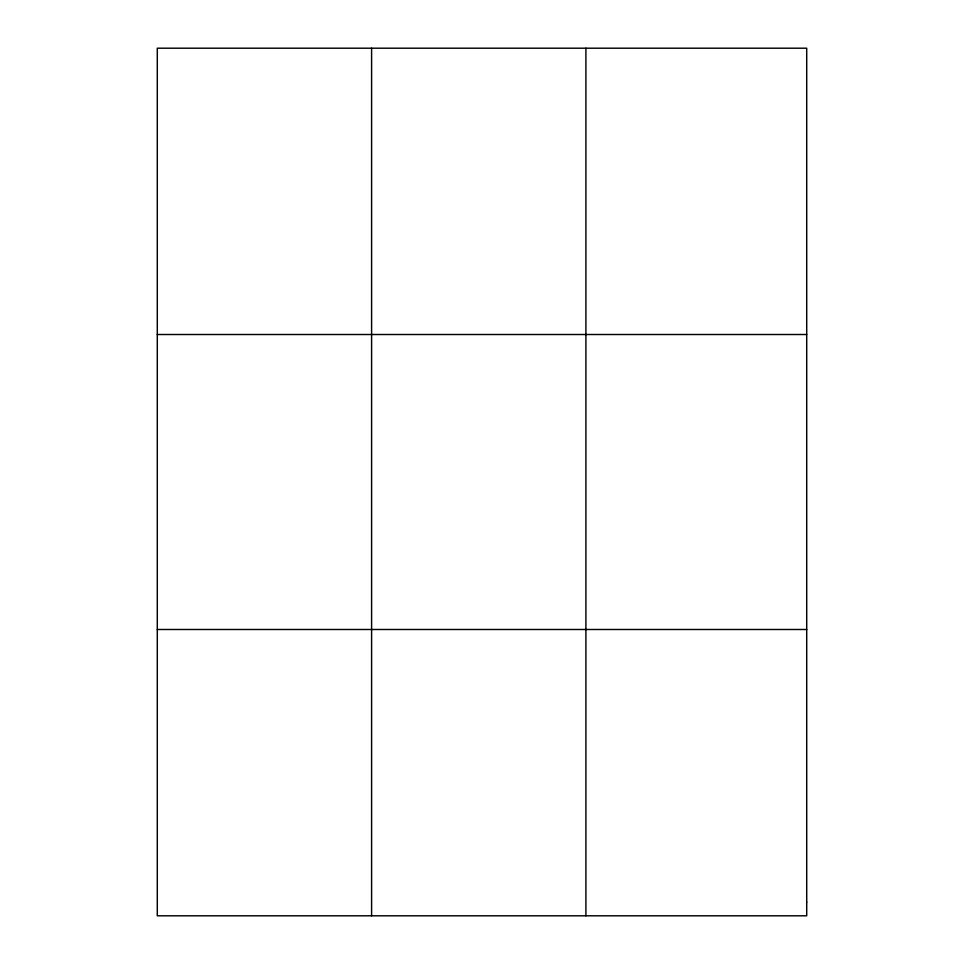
<?xml version="1.0" encoding="UTF-8"?>
<svg xmlns="http://www.w3.org/2000/svg" width="964" height="964" viewBox="0 0 964 964"><rect width="100%" height="100%" fill="white"/><g stroke="black" fill="none" stroke-linecap="round" stroke-linejoin="round"><path stroke-width="1.45" d="M371.598 48.2L371.598 915.8M585.907 48.2L585.907 915.8M157.289 334.508L806.711 334.508M157.289 629.492L806.711 629.492M806.711 902.171L806.711 915.8L157.289 915.8L157.289 48.2L806.711 48.2L806.711 902.171"/></g></svg>
